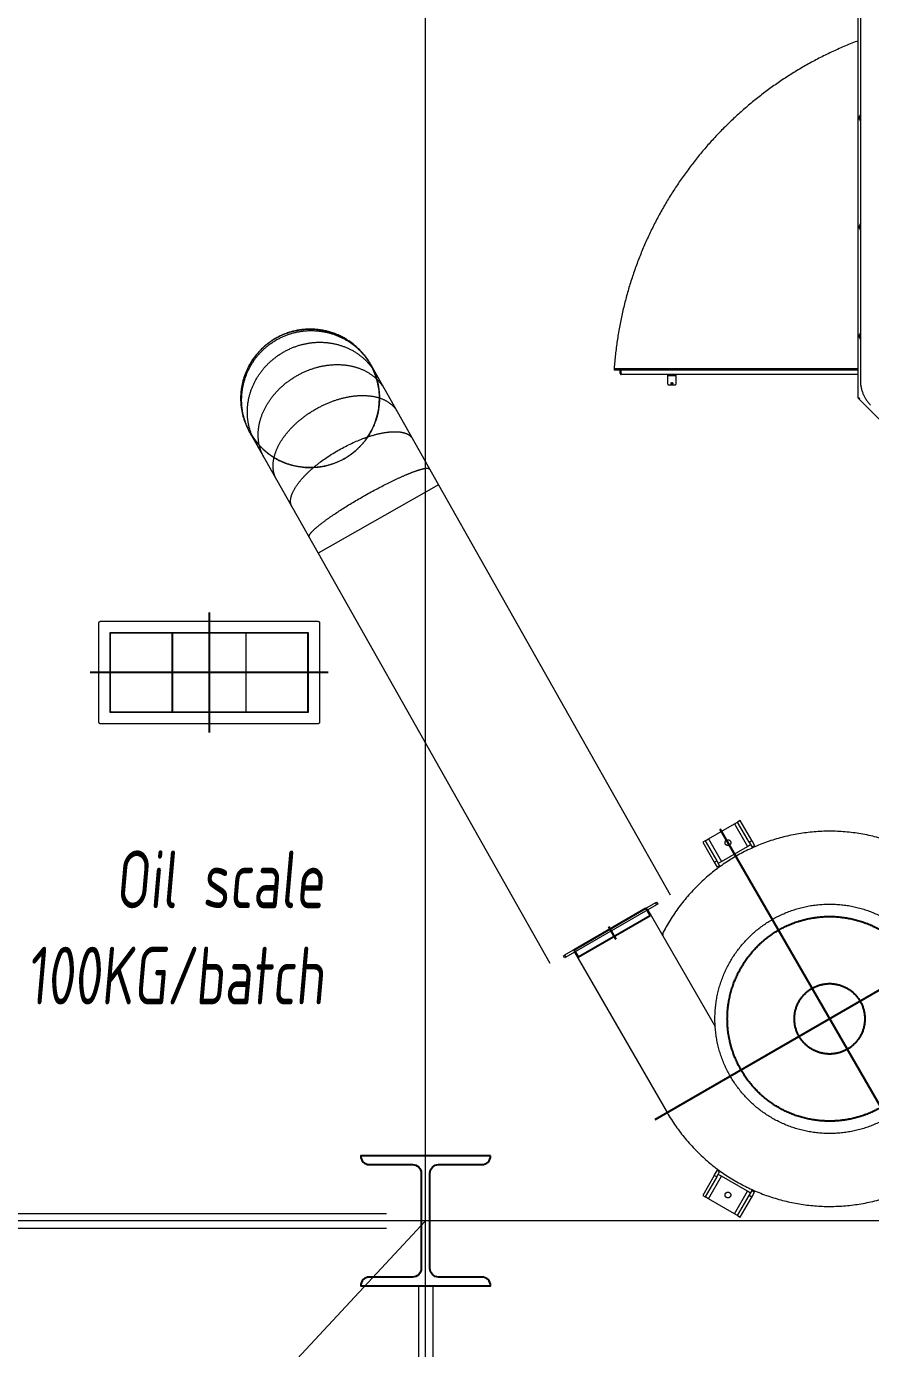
# Model space of a CAD drawing. Extents: x -681219 to -550379, y -242630 to -158199.
# Drawn here: x -587852 to -584927, y -212359 to -207778 of the extents above; entities that cross this region are included whole.
import ezdxf
from ezdxf.lldxf.tags import DXFTag

# ---------------------------------------------------------------- set-up
doc = ezdxf.new("R2010")
doc.units = 0
doc.header["$LTSCALE"] = 1000
doc.linetypes.add('DASHED', pattern=[0.75, 0.5, -0.25])
doc.linetypes.add('DASHED2', pattern=[9.525, 6.35, -3.175])
doc.layers.get('0').update_dxf_attribs({"linetype": 'CONTINUOUS'})
for name, color, linetype in [('center', 253, 'CENTER2'), ('GY_Bj_Hatch', 9, 'CONTINUOUS'), ('interface', 251, 'DASHED2')]:
    doc.layers.add(name, color=color, linetype=linetype)
for name, color, linetype, lineweight in [('famsun', 7, 'CONTINUOUS', 0), ('future', 4, 'DASHED2', 0), ('text1', 7, 'CONTINUOUS', 0), ('轴网_轴线', 1, 'CENTER2', 0)]:
    doc.layers.add(name, color=color, linetype=linetype, lineweight=lineweight)
doc.styles.add('ISOCP', font='isocp.shx', dxfattribs={"bigfont": 'gbcbig.shx'})
tags = doc.linetypes.add('CENTER2', pattern=[28.575, 19.05, -3.175, 3.175, -3.175]).pattern_tags.tags
tags[10:11] = [DXFTag(74, 4), DXFTag(75, 0), DXFTag(340, '0'), DXFTag(46, 0.0), DXFTag(50, 0.0), DXFTag(44, 0.0), DXFTag(45, 0.0)]
tags[8:9] = [DXFTag(74, 4), DXFTag(75, 0), DXFTag(340, '0'), DXFTag(46, 0.0), DXFTag(50, 0.0), DXFTag(44, 0.0), DXFTag(45, 0.0)]
tags[6:7] = [DXFTag(74, 4), DXFTag(75, 0), DXFTag(340, '0'), DXFTag(46, 0.0), DXFTag(50, 0.0), DXFTag(44, 0.0), DXFTag(45, 0.0)]
tags[4:5] = [DXFTag(74, 4), DXFTag(75, 0), DXFTag(340, '0'), DXFTag(46, 0.0), DXFTag(50, 0.0), DXFTag(44, 0.0), DXFTag(45, 0.0)]
tags = doc.linetypes.add('HIDDEN2', pattern=[4.7625, 3.175, -1.5875]).pattern_tags.tags
tags[6:7] = [DXFTag(74, 4), DXFTag(75, 0), DXFTag(340, '0'), DXFTag(46, 0.0), DXFTag(50, 0.0), DXFTag(44, 0.0), DXFTag(45, 0.0)]
tags[4:5] = [DXFTag(74, 4), DXFTag(75, 0), DXFTag(340, '0'), DXFTag(46, 0.0), DXFTag(50, 0.0), DXFTag(44, 0.0), DXFTag(45, 0.0)]

# ---------------------------------------------------------------- blocks, each defined once
blk = doc.blocks.new('轴网8FA15DC97FB90233')
at = {"layer": 'GY_Bj_Hatch', "color": 255}
blk.add_lwpolyline([(30775, 15225), (31225, 15225, -0.414214), (31195, 15195), (31045, 15195, 0.414214), (31015, 15165), (31015, 14835, 0.414214), (31045, 14805), (31195, 14805, -0.414214), (31225, 14775), (30775, 14775, -0.414214), (30805, 14805), (30955, 14805, 0.414214), (30985, 14835), (30985, 15165, 0.414214), (30955, 15195), (30805, 15195, -0.414214)], format="xyb", close=True, dxfattribs=at)
at = {"layer": '轴网_轴线'}
for p, q in [((31000, -1200), (31000, 23700)), ((-1200, 15000), (44200, 15000))]:
    blk.add_line(p, q, dxfattribs=at)
blk = doc.blocks.new('GZDH002B0002XY_A_GZDH2200×2-8_V_1', base_point=(8943.5, 57016.5))
at = {"color": 0, "linetype": 'ByBlock', "lineweight": -2}
for p, q in [((7892.5, 55667), (7892.5, 58366)), ((7899.5, 58303.9), (7899.5, 55729.1)), ((7897.1, 56633.2), (7897.1, 56643.9)), ((7897.1, 56255.2), (7897.1, 56265.9)), ((7897.1, 55877.2), (7897.1, 55887.9)), ((7892.5, 55668.1), (7897.1, 55668.1)), ((7892.5, 55667), (7894.5, 55667)), ((7894.5, 55667), (7893.1, 55665.6)), ((7894.5, 55667), (7893.1, 55665.6)), ((8393.1, 55165.6), (7893.1, 55665.6)), ((8393.1, 55165.6), (7893.1, 55665.6)), ((7897.1, 55668.1), (7893.8, 55664.8)), ((7897.1, 55668.1), (7893.8, 55664.8)), ((7894.3, 55666.8), (7894, 55667)), ((7894, 55667), (7894, 55667)), ((7894.3, 55666.8), (7894, 55667)), ((7894.5, 55668.1), (7894.5, 55667)), ((7895.3, 55666.2), (7894.5, 55667)), ((7895.3, 55666.2), (7894.5, 55667)), ((7895, 55666), (7894.5, 55666.5)), ((7895, 55666), (7894.5, 55666.5))]:
    blk.add_line(p, q, dxfattribs=at)
for centre, radius, start, end in [((7920.5, 56638.5), 24, 151.045, 167.1614), ((7920.5, 56638.5), 24, 192.8386, 208.955), ((7920.5, 56260.5), 24, 151.045, 167.1614), ((7920.5, 56260.5), 24, 192.8386, 208.955), ((7920.5, 55882.5), 24, 151.045, 167.1614), ((7920.5, 55882.5), 24, 192.8386, 208.955), ((8020.5, 55729.1), 121, 180, 225)]:
    blk.add_arc(centre, radius, start, end, dxfattribs=at)
at = {"layer": 'interface', "lineweight": -2, "ltscale": 12.608542}
for p, q in [((7046, 55770.2), (7046, 55764.7)), ((7046, 55770.2), (7892.5, 55770.2)), ((7892.5, 55764.7), (7046, 55764.7)), ((7067.5, 55752.7), (7067.5, 55764.7)), ((7069, 55752.7), (7069, 55764.7)), ((7069, 55764.7), (7069, 55752.6)), ((7067.5, 55752.7), (7069, 55752.7)), ((7069, 55752.7), (7071, 55752.7)), ((7071, 55752.7), (7071, 55749.2)), ((7892.5, 55749.2), (7071, 55749.2)), ((7231.5, 55749.2), (7231.5, 55718.2)), ((7261.5, 55746.2), (7231.5, 55746.2)), ((7233.7, 55746.2), (7232.9, 55745.4)), ((7260.1, 55745.4), (7232.9, 55745.4)), ((7232.9, 55745.4), (7232.9, 55745.2)), ((7260.1, 55745.2), (7232.9, 55745.2)), ((7236.5, 55713.2), (7256.5, 55713.2)), ((7244.1, 55745.4), (7243.3, 55746.2)), ((7244.1, 55745.2), (7244.1, 55745.4)), ((7249.7, 55746.2), (7248.9, 55745.4)), ((7248.9, 55745.4), (7248.9, 55745.2)), ((7260.1, 55745.4), (7259.3, 55746.2)), ((7260.1, 55745.2), (7260.1, 55745.4)), ((7261.5, 55718.2), (7261.5, 55749.2))]:
    blk.add_line(p, q, dxfattribs=at)
blk.add_circle((7246.5, 55718.4), 3, dxfattribs=at)
for centre, radius, start, end in [((8361.7, 55673.3), 1318.9, 110.8409, 176.0254), ((7071, 55752.7), 3.5, 180, 270), ((7073, 55755.7), 4, 180, 228.5904), ((7071, 55752.7), 2, 180, 270), ((7236.5, 55718.2), 5, 180, 270), ((7256.5, 55718.2), 5, 270, 0)]:
    blk.add_arc(centre, radius, start, end, dxfattribs=at)
blk = doc.blocks.new('*U61')
at = {"color": 0, "linetype": 'ByBlock', "lineweight": -2}
for p, q in [((-382, 172.5), (-382, -172.5)), ((377, 177.5), (-377, 177.5)), ((343.5, 139), (-343.5, 139)), ((-343.5, 139), (-343.5, -139)), ((343.5, 137.5), (-343.5, 137.5)), ((-128.5, -137.5), (-128.5, 137.5)), ((-127, 137.5), (-127, -137.5)), ((127, 137.5), (127, -137.5)), ((128.5, -137.5), (128.5, 137.5)), ((343.5, -139), (343.5, 139)), ((382, -172.5), (382, 172.5)), ((-342, -134), (-342, 134)), ((342, -134), (342, 134)), ((-377, -177.5), (377, -177.5)), ((-343.5, -137.5), (343.5, -137.5)), ((-343.5, -139), (343.5, -139))]:
    blk.add_line(p, q, dxfattribs=at)
for centre, radius, start, end in [((-377, 172.5), 5, 90, 180), ((377, 172.5), 5, 0, 90), ((-345.5, 134), 3.5, 0, 55.1501), ((345.5, 134), 3.5, 124.8499, 180), ((-345.5, -134), 3.5, 304.8499, 0), ((345.5, -134), 3.5, 180, 235.1501), ((-377, -172.5), 5, 180, 270), ((377, -172.5), 5, 270, 0)]:
    blk.add_arc(centre, radius, start, end, dxfattribs=at)
at = {"layer": 'center', "lineweight": 25, "ltscale": 5.767279}
for p, q in [((0, 207.5), (0, -207.5)), ((-412, 0), (412, 0))]:
    blk.add_line(p, q, dxfattribs=at)
blk = doc.blocks.new('*U122')
at = {"color": 0, "linetype": 'ByBlock', "lineweight": -2}
for p, q in [((-675.5, 330), (-623.5, 420)), ((-623.5, 420), (-617, 431.3)), ((-623.5, 420), (-545.6, 375)), ((-612, 440), (-617, 431.3)), ((-547.7, 391.3), (-617, 431.3)), ((-542.7, 400), (-612, 440)), ((612, 440), (542.7, 400)), ((623.5, 420), (545.6, 375)), ((617, 431.3), (547.7, 391.3)), ((617, 431.3), (612, 440)), ((617, 431.3), (623.5, 420)), ((623.5, 420), (675.5, 330)), ((-597.6, 285), (-545.6, 375)), ((-547.7, 391.3), (-542.7, 400)), ((-547.7, 391.3), (-530.4, 381.3)), ((-545.6, 375), (-539.1, 386.3)), ((-542.7, 400), (-525.4, 390)), ((-530.4, 381.3), (-525.4, 390)), ((542.7, 400), (525.4, 390)), ((530.4, 381.3), (525.4, 390)), ((547.7, 391.3), (530.4, 381.3)), ((539.1, 386.3), (545.6, 375)), ((542.7, 400), (547.7, 391.3)), ((545.6, 375), (597.6, 285)), ((-682, 318.7), (-675.5, 330)), ((-675.5, 330), (-597.6, 285)), ((675.5, 330), (597.6, 285)), ((675.5, 330), (682, 318.7)), ((-682, 318.7), (-687, 310)), ((-687, 310), (-617.7, 270)), ((-682, 318.7), (-612.7, 278.7)), ((-617.7, 270), (-612.7, 278.7)), ((-612.7, 278.7), (-595.4, 268.7)), ((-604.1, 273.7), (-597.6, 285)), ((612.7, 278.7), (595.4, 268.7)), ((597.6, 285), (604.1, 273.7)), ((612.7, 278.7), (682, 318.7)), ((612.7, 278.7), (617.7, 270)), ((617.7, 270), (687, 310)), ((687, 310), (682, 318.7)), ((-617.7, 270), (-600.4, 260)), ((-595.4, 268.7), (-600.4, 260)), ((595.4, 268.7), (600.4, 260)), ((617.7, 270), (600.4, 260)), ((650, -642), (650, 0)), ((357, -642), (357, -174.8)), ((353.5, -541.9), (355.1, -544.4)), ((-65, -650), (-75, -650)), ((-75, -670), (-75, -650)), ((-75, -670), (-75, -750)), ((-65, -670), (-75, -670)), ((-65, -670), (-65, -650)), ((-52, -660), (-65, -660)), ((-65, -670), (-65, -750)), ((-52, -750), (-52, -660)), ((52, -660), (-52, -660)), ((52, -750), (52, -660)), ((65, -660), (52, -660)), ((65, -650), (75, -650)), ((65, -670), (65, -650)), ((65, -750), (65, -670)), ((75, -670), (65, -670)), ((75, -670), (75, -650)), ((75, -750), (75, -670)), ((317, -650), (317, -642)), ((317, -642), (322, -642)), ((322, -650), (317, -650)), ((322, -642), (685, -642)), ((322, -642), (322, -650)), ((322, -650), (685, -650)), ((685, -650), (685, -642)), ((685, -642), (690, -642)), ((690, -650), (685, -650)), ((690, -642), (690, -650)), ((-75, -750), (-65, -750)), ((-52, -750), (-65, -750)), ((52, -750), (-52, -750)), ((65, -750), (52, -750)), ((65, -750), (75, -750))]:
    blk.add_line(p, q, dxfattribs=at)
for centre, radius in [((0, 0), 397.5), ((-610.5, 352.5), 10), ((610.5, 352.5), 10), ((0, -705), 10)]:
    blk.add_circle(centre, radius, dxfattribs=at)
for radius, start, end in [(650, 0, 303.1143), (354.5, 180, 179.95), (650, 298.8385, 303.1143), (647, 303.1143, 303.489), (650, 303.1143, 303.3143)]:
    blk.add_arc((0, 0), radius, start, end, dxfattribs=at)
blk.add_open_spline([(122.1, 0.4), (122, 5.5), (121.7, 10.9), (120.1, 22.3), (118.9, 28.3), (115.2, 40.8), (112.8, 47.3), (106.3, 60.4), (102.3, 67.1), (92.5, 80), (86.7, 86.4), (73.2, 98.1), (65.6, 103.4), (48.7, 112.3), (39.4, 116), (20, 120.8), (9.8, 122.1), (-10.5, 122), (-20.6, 120.7), (-40, 115.7), (-49.2, 112.1), (-66.1, 103.1), (-73.7, 97.7), (-87.1, 85.9), (-92.9, 79.6), (-102.7, 66.5), (-106.6, 59.9), (-113, 46.7), (-115.4, 40.2), (-119, 27.7), (-120.3, 21.7), (-121.8, 10.3), (-122.1, 4.9), (-122.1, -5.3), (-121.7, -10.7), (-120.2, -22.1), (-119, -28.1), (-115.3, -40.6), (-112.8, -47.1), (-106.4, -60.2), (-102.4, -66.9), (-92.6, -79.9), (-86.8, -86.2), (-73.4, -97.9), (-65.7, -103.3), (-48.9, -112.3), (-39.6, -115.9), (-20.2, -120.8), (-10.1, -122.1), (10.3, -122.1), (20.4, -120.8), (39.8, -115.8), (49.1, -112.2), (65.9, -103.2), (73.6, -97.8), (87, -86.1), (92.8, -79.7), (102.5, -66.7), (106.5, -60), (112.9, -46.9), (115.4, -40.4), (119, -27.9), (120.2, -21.9), (121.7, -10.5), (122.1, -5.1), (122.1, 0)], degree=3, knots=[0, 0, 0, 0, 0.03125, 0.03125, 0.0625, 0.0625, 0.09375, 0.09375, 0.125, 0.125, 0.15625, 0.15625, 0.1875, 0.1875, 0.21875, 0.21875, 0.25, 0.25, 0.28125, 0.28125, 0.3125, 0.3125, 0.34375, 0.34375, 0.375, 0.375, 0.40625, 0.40625, 0.4375, 0.4375, 0.46875, 0.46875, 0.5, 0.5, 0.53125, 0.53125, 0.5625, 0.5625, 0.59375, 0.59375, 0.625, 0.625, 0.65625, 0.65625, 0.6875, 0.6875, 0.71875, 0.71875, 0.75, 0.75, 0.78125, 0.78125, 0.8125, 0.8125, 0.84375, 0.84375, 0.875, 0.875, 0.90625, 0.90625, 0.9375, 0.9375, 0.96875, 0.96875, 1, 1, 1, 1], dxfattribs=at)
blk.add_open_spline([(357.2, -539.5), (355.7, -540.5), (354.2, -541.5), (352.7, -542.5)], degree=3, dxfattribs=at)
at = {"layer": 'center', "ltscale": 12.964876}
for p, q in [((0, -760), (0, 660)), ((-697, 0), (700, 0)), ((503.5, -660), (503.5, -610))]:
    blk.add_line(p, q, dxfattribs=at)
at = {"layer": 'interface', "ltscale": 2.019693}
blk.add_lwpolyline([(360, -620), (647, -620), (647, -650), (360, -650)], close=True, dxfattribs=at)
at = {"layer": 'interface', "ltscale": 7.017865}
blk.add_circle((0, 0), 354.5, dxfattribs=at)
at = {"layer": 'interface', "ltscale": 4.840248}
blk.add_circle((0, 0), 122, dxfattribs=at)
blk = doc.blocks.new('WT-L')
for p, q in [((0, 305), (-610, 305)), ((-610, -305), (-610, 305)), ((0, -305), (-610, -305))]:
    blk.add_line(p, q)
at = {"color": 1, "linetype": 'HIDDEN2'}
blk.add_arc((0, 0), 305, 90, 270, dxfattribs=at)
blk.add_arc((0, 0), 305, 269.01961, 90.98039)
at = {"extrusion": (0, 0, -1)}
for centre, ratio in [((-530.4, 0), 0.130526), ((-376.6, 0), 0.382683), ((-238.7, 0), 0.608761), ((-126.1, 0), 0.793353), ((-46.4, 0), 0.92388), ((-5.2, 0), 0.99159)]:
    blk.add_ellipse(centre, major_axis=(0, -305), ratio=ratio, start_param=3.141593, end_param=6.283185, dxfattribs=at)

msp = doc.modelspace()

# ---------------------------------------------------------------- linework, layer by layer
at = {"layer": 'famsun', "color": 8, "linetype": 'DASHED', "ltscale": 20}
msp.add_line((-600861.5764, -227381.8799), (-586468.721, -211916.6983), dxfattribs=at)
at = {"layer": 'famsun'}
for p, q in [((-586493.721, -212141.6983), (-586493.721, -219191.6983)), ((-586443.721, -212141.6983), (-586443.721, -219191.6983))]:
    msp.add_line(p, q, dxfattribs=at)
at = {"layer": 'future'}
for p, q in [((-586423.6459, -209366.5453), (-585620.811, -210787.4712)), ((-586841.5535, -209602.6665), (-586038.7185, -211023.5924)), ((-592953.721, -211891.6983), (-586483.721, -211891.6983)), ((-592953.721, -211941.6983), (-586483.721, -211941.6983))]:
    msp.add_line(p, q, dxfattribs=at)
msp.add_circle((-586868.721, -209066.6983), 240, dxfattribs=at)

# ---------------------------------------------------------------- block references
at = {"layer": 'famsun', "xscale": -1}
msp.add_blockref('轴网8FA15DC97FB90233', (-555468.721, -226916.6983), dxfattribs=at)
at = {"layer": 'future'}
msp.add_blockref('GZDH002B0002XY_A_GZDH2200×2-8_V_1', (-583918.319, -207716.6983), dxfattribs=at)
at = {"layer": 'future', "xscale": 0.7868852459016393, "yscale": 0.7868852459016393, "zscale": 0.7868852459016393, "rotation": 119.4668093783192}
msp.add_blockref('WT-L', (-586868.721, -209066.6983), dxfattribs=at)
at = {"layer": 'future', "xscale": -1}
msp.add_blockref('*U61', (-587218.721, -210016.6983), dxfattribs=at)
at = {"layer": 'future', "rotation": 209.9999999999999}
msp.add_blockref('*U122', (-585068.721, -211216.6983), dxfattribs=at)

# ---------------------------------------------------------------- texts
at = {"layer": 'text1', "ltscale": 20, "insert": (-586820.5134, -211166.9624), "char_height": 200, "attachment_point": 9, "style": 'ISOCP'}
msp.add_mtext_dynamic_manual_height_columns('{\\Fgbenor,-gbcbig|c134;\\Q5;\\W0.8;\\C6;Oil scale\\P100KG/batch}', width=16722.717465, gutter_width=355537.5, heights=[0], dxfattribs=at)

doc.saveas('drawing.dxf')
